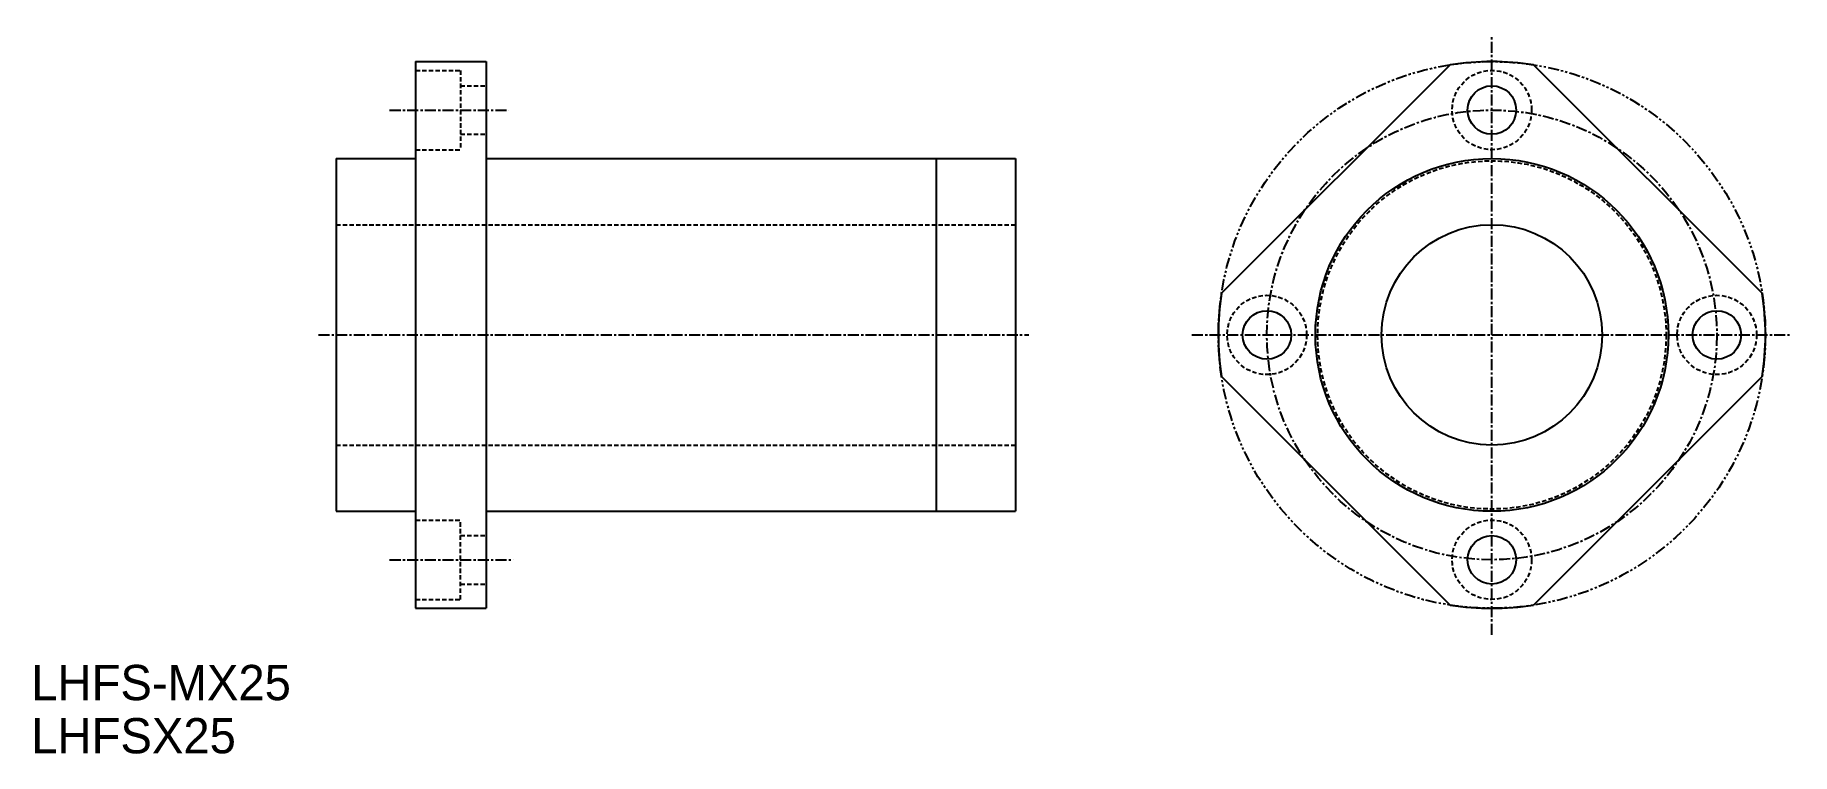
# Model space of a CAD drawing. Extents: x 214 to 413, y 138 to 220.
import ezdxf

# ---------------------------------------------------------------- set-up
doc = ezdxf.new("R2010")
doc.units = 0
for name, pattern in [('CENTER', [2, 1.25, -0.25, 0.25, -0.25]), ('DASHED', [0.75, 0.5, -0.25]), ('PHANTOM', [2.5, 1.25, -0.25, 0.25, -0.25, 0.25, -0.25])]:
    doc.linetypes.add(name, pattern=pattern)
doc.layers.get('0').update_dxf_attribs({"linetype": 'CONTINUOUS'})
doc.layers.add('CENTER', color=1, linetype='CENTER')

msp = doc.modelspace()

# ---------------------------------------------------------------- linework, layer by layer
at = {"color": 7, "linetype": 'CONTINUOUS'}
for p, q in [((257.48, 216.94), (257.48, 154.94)), ((257.48, 216.94), (265.48, 216.94)), ((265.48, 216.94), (265.48, 154.94)), ((374.75, 216.58), (348.83, 190.66)), ((410.11, 190.66), (384.19, 216.58)), ((248.48, 205.94), (248.48, 165.94)), ((248.48, 205.94), (257.48, 205.94)), ((265.48, 205.94), (325.48, 205.94)), ((316.48, 205.94), (316.48, 165.94)), ((325.48, 205.94), (325.48, 165.94)), ((374.75, 155.3), (348.83, 181.22)), ((410.11, 181.22), (384.19, 155.3)), ((248.48, 165.94), (257.48, 165.94)), ((265.48, 165.94), (325.48, 165.94)), ((257.48, 154.94), (265.48, 154.94))]:
    msp.add_line(p, q, dxfattribs=at)
at = {"color": 3, "linetype": 'DASHED'}
for p, q in [((257.48, 215.94), (262.58, 215.94)), ((262.58, 215.94), (262.58, 206.94)), ((262.58, 214.19), (265.48, 214.19)), ((262.58, 208.69), (265.48, 208.69)), ((257.48, 206.94), (262.58, 206.94)), ((248.48, 198.44), (325.48, 198.44)), ((248.48, 173.44), (325.48, 173.44)), ((257.48, 164.94), (262.58, 164.94)), ((262.58, 155.94), (262.58, 164.94)), ((262.58, 163.19), (265.48, 163.19)), ((262.58, 157.69), (265.48, 157.69)), ((257.48, 155.94), (262.58, 155.94))]:
    msp.add_line(p, q, dxfattribs=at)
at = {"color": 1, "linetype": 'CENTER'}
for p, q in [((254.54, 211.44), (268.04, 211.44)), ((246.48, 185.94), (326.98, 185.94)), ((254.54, 160.44), (268.54, 160.44))]:
    msp.add_line(p, q, dxfattribs=at)
at = {"color": 3, "linetype": 'PHANTOM'}
msp.add_circle((379.47, 185.94), 31, dxfattribs=at)
at = {"color": 3, "linetype": 'DASHED'}
for centre, radius in [((379.47, 211.44), 4.5), ((379.47, 185.94), 19.75), ((353.97, 185.94), 4.5), ((404.97, 185.94), 4.5), ((379.47, 160.44), 4.5)]:
    msp.add_circle(centre, radius, dxfattribs=at)
at = {"color": 7, "linetype": 'CONTINUOUS'}
for centre, radius in [((379.47, 211.44), 2.75), ((379.47, 185.94), 20), ((379.47, 185.94), 12.5), ((353.97, 185.94), 2.75), ((404.97, 185.94), 2.75), ((379.47, 160.44), 2.75)]:
    msp.add_circle(centre, radius, dxfattribs=at)
for start, end in [(81.2493, 98.7507), (171.2493, 188.7507), (351.2493, 8.7507), (261.2493, 278.7507)]:
    msp.add_arc((379.47, 185.94), 31, start, end, dxfattribs=at)
at = {"layer": 'CENTER', "color": 1, "linetype": 'CENTER'}
for p, q in [((379.47, 151.94), (379.47, 219.94)), ((345.47, 185.94), (413.47, 185.94))]:
    msp.add_line(p, q, dxfattribs=at)
msp.add_circle((379.47, 185.94), 25.5, dxfattribs=at)

# ---------------------------------------------------------------- texts
at = {"color": 7, "linetype": 'CONTINUOUS'}
for s, p in [('LHFS-MX25', (213.92, 144.52)), ('LHFSX25', (213.92, 138.49))]:
    msp.add_text(s, height=4, dxfattribs=at).set_placement(p)

doc.saveas('drawing.dxf')
